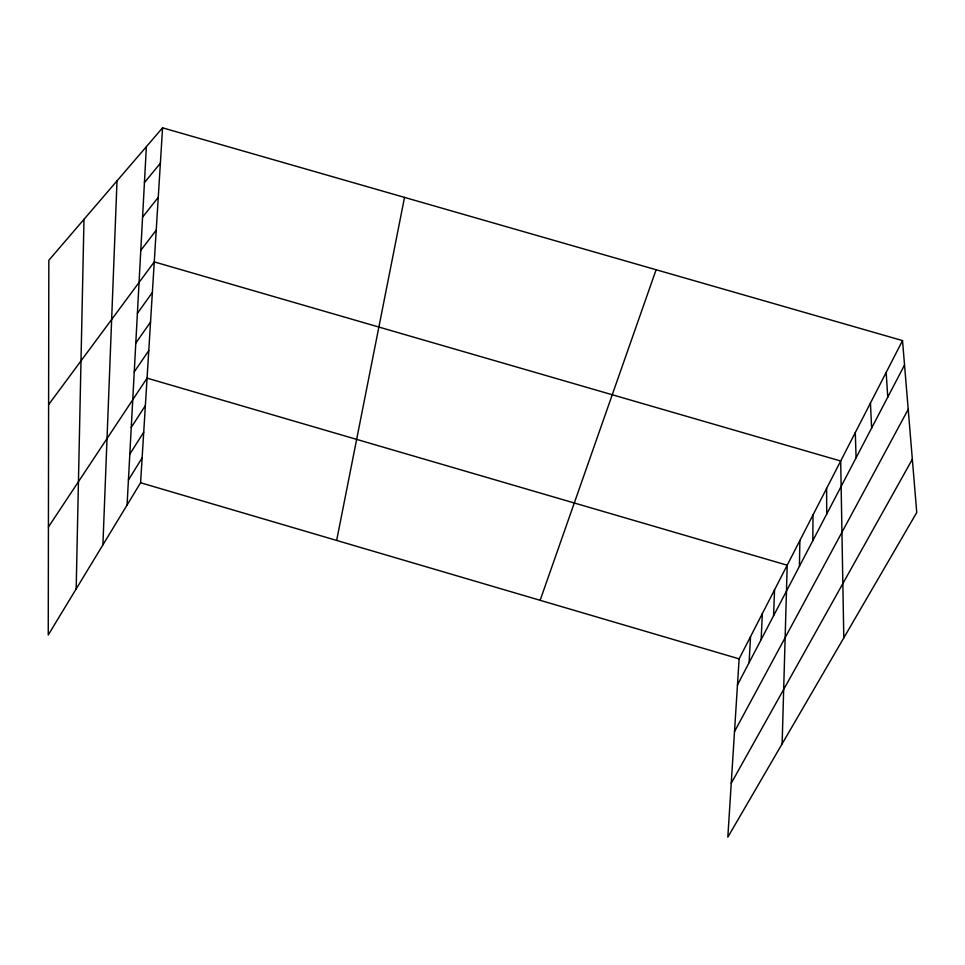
<?xml version="1.0" encoding="UTF-8"?>
<svg xmlns="http://www.w3.org/2000/svg" width="965" height="965" viewBox="0 0 965 965"><rect width="100%" height="100%" fill="white"/><g stroke="black" fill="none" stroke-linecap="round" stroke-linejoin="round"><path stroke-width="1.45" d="M812.82 540.629L813.013 514.936M799.418 566.31L799.876 540.509M76.175 588.94L83.991 219.332M782.133 743.858L787.199 565.213L147.066 378.135L48.419 527.011M773.568 615.791L774.557 589.82M102.905 544.875L117.018 180.865M761.132 639.614L762.35 613.607M127.078 505.021L146.366 146.692M749.105 662.641L750.541 636.598M162.566 127.826L48.829 260.285L48.25 634.958L140.588 482.753L162.566 127.826L902.516 340.597L916.75 512.512L727.827 837.174L739.118 658.854L902.516 340.597M336.652 540.436L404.528 197.403M540.147 600.302L656.103 269.754M737.477 684.909L904.531 365.035M734.522 731.567L908.21 409.341M731.253 783.194L912.335 459.28M128.417 480.015L142.132 457.868M129.817 454.165L143.725 432.175M131.252 427.423L145.365 405.614M134.244 371.947L148.779 350.548M135.788 343.154L150.54 322.02M137.392 313.348L152.374 292.491M48.6 404.661L154.267 261.901L840.696 461.017L843.796 637.877M140.781 250.393L156.221 230.213M142.579 217.137L158.26 197.343M144.436 182.59L160.371 163.242M140.588 482.753L739.118 658.854M886.172 372.43L887.752 397.158M870.442 403.068L871.624 428.05M855.292 432.573L856.088 457.784M826.607 488.447L826.728 514.019"/></g></svg>
